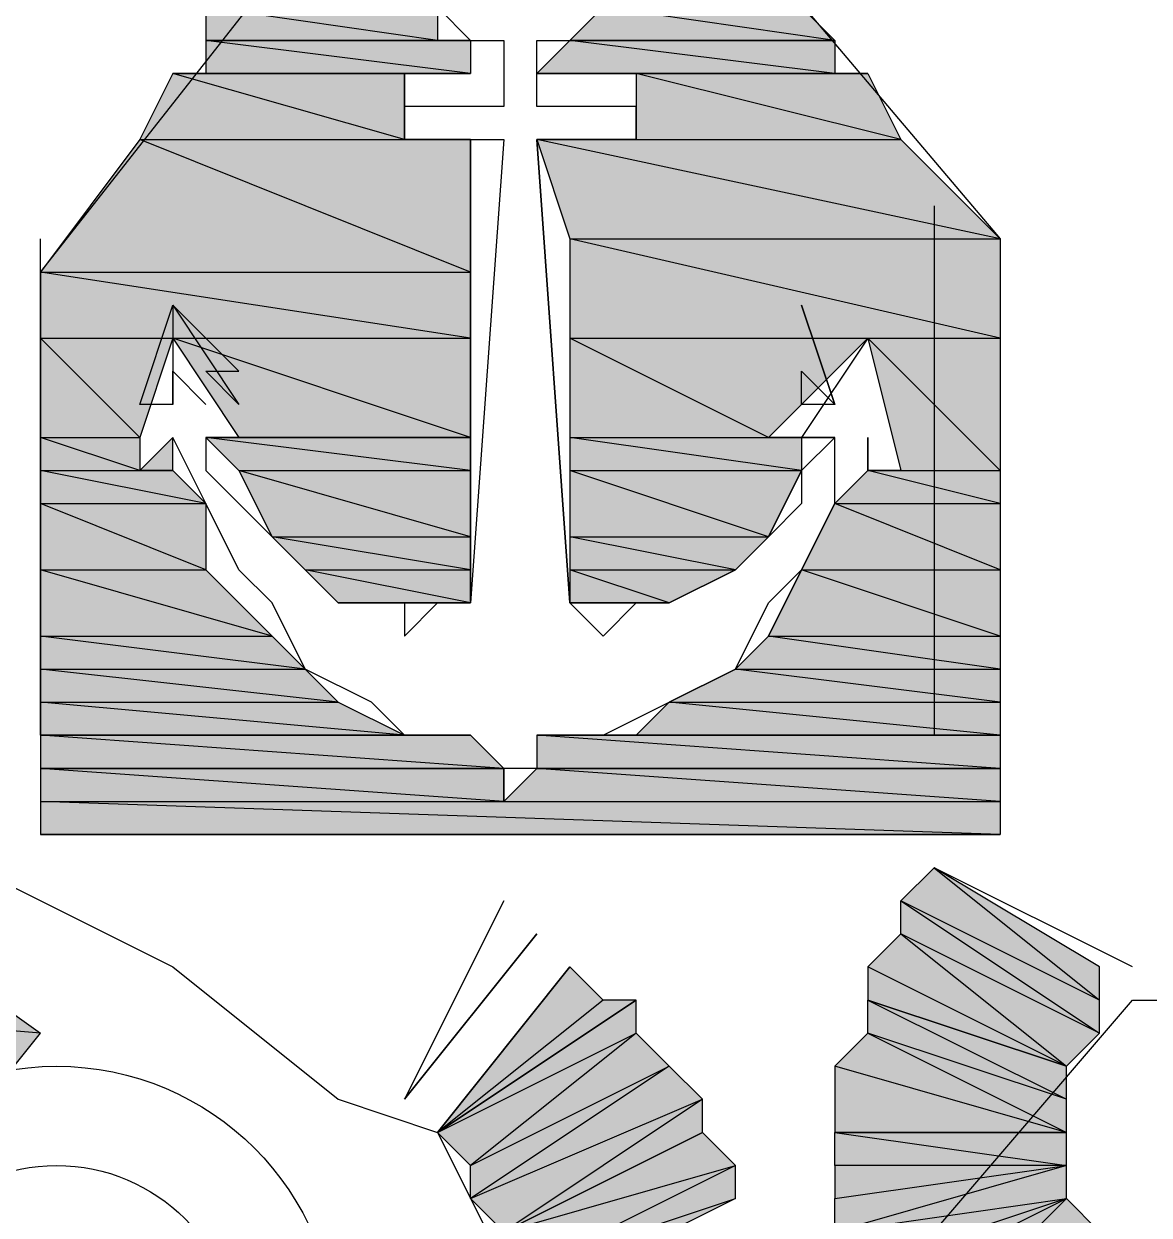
# Model space of a CAD drawing. Header units: millimetres. Extents: x 658 to 813, y 806 to 883.
# Drawn here: x 786.4064 to 786.5097, y 864.7721 to 864.8816 of the extents above; entities that cross this region are included whole.
import ezdxf

# ---------------------------------------------------------------- set-up
doc = ezdxf.new("R2010")
doc.units = ezdxf.units.MM
doc.header["$LTSCALE"] = 0.1
doc.linetypes.add('atContinuous2', pattern=[0])
for name, color, linetype in [('3PLAUT', 7, 'Continuous'), ('KLEKTOR1', 7, 'Continuous'), ('PANTAI', 7, 'Continuous'), ('pantai1', 7, 'Continuous'), ('SYMBOL', 7, 'Continuous'), ('TEXT', 8, 'Continuous'), ('zat_Mask_solid', 7, 'Continuous')]:
    doc.layers.add(name, color=color, linetype=linetype)

msp = doc.modelspace()

# ---------------------------------------------------------------- hatches: boundary and pattern name
at = {"layer": '3PLAUT'}
h = msp.add_hatch(color=7, dxfattribs=at)
h.paths.add_polyline_path([(786.42309, 864.88006), (786.44437, 864.88006), (786.42309, 864.8831)], flags=16)
h.paths.add_polyline_path([(786.44437, 864.88006), (786.42309, 864.8831), (786.44437, 864.8831)])
h = msp.add_hatch(color=7, dxfattribs=at)
h.paths.add_polyline_path([(786.45653, 864.88006), (786.48085, 864.88006), (786.45957, 864.8831)])
h.paths.add_polyline_path([(786.48085, 864.88006), (786.45957, 864.8831), (786.47781, 864.8831)], flags=17)
h = msp.add_hatch(color=7, dxfattribs=at)
h.paths.add_polyline_path([(786.42309, 864.87702), (786.44741, 864.87702), (786.42309, 864.88006)], flags=16)
h.paths.add_polyline_path([(786.44741, 864.87702), (786.42309, 864.88006), (786.44741, 864.88006)])
h = msp.add_hatch(color=7, dxfattribs=at)
h.paths.add_polyline_path([(786.45349, 864.87702), (786.48085, 864.87702), (786.45653, 864.88006)])
h.paths.add_polyline_path([(786.48085, 864.87702), (786.45653, 864.88006), (786.48085, 864.88006)], flags=17)
h = msp.add_hatch(color=7, dxfattribs=at)
h.paths.add_polyline_path([(786.41701, 864.87094), (786.44133, 864.87094), (786.42005, 864.87702)])
h.paths.add_polyline_path([(786.44133, 864.87094), (786.42005, 864.87702), (786.44133, 864.87702)], flags=17)
h = msp.add_hatch(color=7, dxfattribs=at)
h.paths.add_polyline_path([(786.46261, 864.87094), (786.48693, 864.87094), (786.46261, 864.87702)], flags=16)
h.paths.add_polyline_path([(786.48693, 864.87094), (786.46261, 864.87702), (786.48389, 864.87702)])
h = msp.add_hatch(color=7, dxfattribs=at)
h.paths.add_polyline_path([(786.40789, 864.85878), (786.44741, 864.85878), (786.41701, 864.87094)])
h.paths.add_polyline_path([(786.44741, 864.85878), (786.41701, 864.87094), (786.44741, 864.87094)], flags=17)
h = msp.add_hatch(color=7, dxfattribs=at)
h.paths.add_polyline_path([(786.45653, 864.86182), (786.49605, 864.86182), (786.45349, 864.87094)], flags=16)
h.paths.add_polyline_path([(786.49605, 864.86182), (786.45349, 864.87094), (786.48693, 864.87094)])
h = msp.add_hatch(color=7, dxfattribs=at)
h.paths.add_polyline_path([(786.45653, 864.8527), (786.49605, 864.8527), (786.45653, 864.86182)], flags=16)
h.paths.add_polyline_path([(786.49605, 864.8527), (786.45653, 864.86182), (786.49605, 864.86182)])
h = msp.add_hatch(color=7, dxfattribs=at)
h.paths.add_polyline_path([(786.40789, 864.8527), (786.44741, 864.8527), (786.40789, 864.85878)], flags=16)
h.paths.add_polyline_path([(786.44741, 864.8527), (786.40789, 864.85878), (786.44741, 864.85878)])
h = msp.add_hatch(color=7, dxfattribs=at)
h.paths.add_polyline_path([(786.40789, 864.84358), (786.41701, 864.84358), (786.40789, 864.8527)], flags=16)
h.paths.add_polyline_path([(786.41701, 864.84358), (786.40789, 864.8527), (786.42005, 864.8527)])
h = msp.add_hatch(color=7, dxfattribs=at)
h.paths.add_polyline_path([(786.42613, 864.84358), (786.44741, 864.84358), (786.42005, 864.8527)], flags=16)
h.paths.add_polyline_path([(786.44741, 864.84358), (786.42005, 864.8527), (786.44741, 864.8527)])
h = msp.add_hatch(color=7, dxfattribs=at)
h.paths.add_polyline_path([(786.45653, 864.84358), (786.47477, 864.84358), (786.45653, 864.8527)], flags=16)
h.paths.add_polyline_path([(786.47477, 864.84358), (786.45653, 864.8527), (786.48389, 864.8527)])
h = msp.add_hatch(color=7, dxfattribs=at)
h.paths.add_polyline_path([(786.48693, 864.84054), (786.49605, 864.84054), (786.48389, 864.8527)], flags=16)
h.paths.add_polyline_path([(786.49605, 864.84054), (786.48389, 864.8527), (786.49605, 864.8527)])
h = msp.add_hatch(color=7, dxfattribs=at)
h.paths.add_polyline_path([(786.40789, 864.84054), (786.41701, 864.84054), (786.40789, 864.84358)], flags=16)
h.paths.add_polyline_path([(786.41701, 864.84054), (786.40789, 864.84358), (786.41701, 864.84358)])
msp.add_hatch(color=7, dxfattribs=at).paths.add_polyline_path([(786.42005, 864.84358), (786.41701, 864.84054), (786.42005, 864.84054)])
h = msp.add_hatch(color=7, dxfattribs=at)
h.paths.add_polyline_path([(786.42613, 864.84054), (786.44741, 864.84054), (786.42309, 864.84358)], flags=16)
h.paths.add_polyline_path([(786.44741, 864.84054), (786.42309, 864.84358), (786.44741, 864.84358)])
h = msp.add_hatch(color=7, dxfattribs=at)
h.paths.add_polyline_path([(786.45653, 864.84054), (786.47781, 864.84054), (786.45653, 864.84358)], flags=16)
h.paths.add_polyline_path([(786.47781, 864.84054), (786.45653, 864.84358), (786.47781, 864.84358)])
h = msp.add_hatch(color=7, dxfattribs=at)
h.paths.add_polyline_path([(786.40789, 864.8375), (786.42309, 864.8375), (786.40789, 864.84054)], flags=16)
h.paths.add_polyline_path([(786.42309, 864.8375), (786.40789, 864.84054), (786.42005, 864.84054)])
h = msp.add_hatch(color=7, dxfattribs=at)
h.paths.add_polyline_path([(786.42917, 864.83446), (786.44741, 864.83446), (786.42613, 864.84054)], flags=16)
h.paths.add_polyline_path([(786.44741, 864.83446), (786.42613, 864.84054), (786.44741, 864.84054)])
h = msp.add_hatch(color=7, dxfattribs=at)
h.paths.add_polyline_path([(786.45653, 864.83446), (786.47477, 864.83446), (786.45653, 864.84054)], flags=16)
h.paths.add_polyline_path([(786.47477, 864.83446), (786.45653, 864.84054), (786.47781, 864.84054)])
h = msp.add_hatch(color=7, dxfattribs=at)
h.paths.add_polyline_path([(786.48085, 864.8375), (786.49605, 864.8375), (786.48389, 864.84054)])
h.paths.add_polyline_path([(786.49605, 864.8375), (786.48389, 864.84054), (786.49605, 864.84054)], flags=17)
h = msp.add_hatch(color=7, dxfattribs=at)
h.paths.add_polyline_path([(786.40789, 864.83142), (786.42309, 864.83142), (786.40789, 864.8375)], flags=16)
h.paths.add_polyline_path([(786.42309, 864.83142), (786.40789, 864.8375), (786.42309, 864.8375)])
h = msp.add_hatch(color=7, dxfattribs=at)
h.paths.add_polyline_path([(786.47781, 864.83142), (786.49605, 864.83142), (786.48085, 864.8375)])
h.paths.add_polyline_path([(786.49605, 864.83142), (786.48085, 864.8375), (786.49605, 864.8375)], flags=17)
h = msp.add_hatch(color=7, dxfattribs=at)
h.paths.add_polyline_path([(786.43221, 864.83142), (786.44741, 864.83142), (786.42917, 864.83446)], flags=16)
h.paths.add_polyline_path([(786.44741, 864.83142), (786.42917, 864.83446), (786.44741, 864.83446)])
h = msp.add_hatch(color=7, dxfattribs=at)
h.paths.add_polyline_path([(786.45653, 864.83142), (786.47173, 864.83142), (786.45653, 864.83446)], flags=16)
h.paths.add_polyline_path([(786.47173, 864.83142), (786.45653, 864.83446), (786.47477, 864.83446)])
h = msp.add_hatch(color=7, dxfattribs=at)
h.paths.add_polyline_path([(786.40789, 864.82534), (786.42917, 864.82534), (786.40789, 864.83142)], flags=16)
h.paths.add_polyline_path([(786.42917, 864.82534), (786.40789, 864.83142), (786.42309, 864.83142)])
h = msp.add_hatch(color=7, dxfattribs=at)
h.paths.add_polyline_path([(786.43525, 864.82838), (786.44741, 864.82838), (786.43221, 864.83142)], flags=16)
h.paths.add_polyline_path([(786.44741, 864.82838), (786.43221, 864.83142), (786.44741, 864.83142)])
h = msp.add_hatch(color=7, dxfattribs=at)
h.paths.add_polyline_path([(786.45653, 864.82838), (786.46565, 864.82838), (786.45653, 864.83142)], flags=16)
h.paths.add_polyline_path([(786.46565, 864.82838), (786.45653, 864.83142), (786.47173, 864.83142)])
h = msp.add_hatch(color=7, dxfattribs=at)
h.paths.add_polyline_path([(786.47477, 864.82534), (786.49605, 864.82534), (786.47781, 864.83142)])
h.paths.add_polyline_path([(786.49605, 864.82534), (786.47781, 864.83142), (786.49605, 864.83142)], flags=17)
h = msp.add_hatch(color=7, dxfattribs=at)
h.paths.add_polyline_path([(786.40789, 864.8223), (786.43221, 864.8223), (786.40789, 864.82534)], flags=16)
h.paths.add_polyline_path([(786.43221, 864.8223), (786.40789, 864.82534), (786.42917, 864.82534)])
h = msp.add_hatch(color=7, dxfattribs=at)
h.paths.add_polyline_path([(786.47173, 864.8223), (786.49605, 864.8223), (786.47477, 864.82534)])
h.paths.add_polyline_path([(786.49605, 864.8223), (786.47477, 864.82534), (786.49605, 864.82534)], flags=17)
h = msp.add_hatch(color=7, dxfattribs=at)
h.paths.add_polyline_path([(786.40789, 864.81926), (786.43525, 864.81926), (786.40789, 864.8223)], flags=16)
h.paths.add_polyline_path([(786.43525, 864.81926), (786.40789, 864.8223), (786.43221, 864.8223)])
h = msp.add_hatch(color=7, dxfattribs=at)
h.paths.add_polyline_path([(786.46565, 864.81926), (786.49605, 864.81926), (786.47173, 864.8223)])
h.paths.add_polyline_path([(786.49605, 864.81926), (786.47173, 864.8223), (786.49605, 864.8223)], flags=17)
h = msp.add_hatch(color=7, dxfattribs=at)
h.paths.add_polyline_path([(786.40789, 864.81622), (786.44133, 864.81622), (786.40789, 864.81926)], flags=16)
h.paths.add_polyline_path([(786.44133, 864.81622), (786.40789, 864.81926), (786.43525, 864.81926)])
h = msp.add_hatch(color=7, dxfattribs=at)
h.paths.add_polyline_path([(786.46261, 864.81622), (786.49605, 864.81622), (786.46565, 864.81926)])
h.paths.add_polyline_path([(786.49605, 864.81622), (786.46565, 864.81926), (786.49605, 864.81926)], flags=17)
h = msp.add_hatch(color=7, dxfattribs=at)
h.paths.add_polyline_path([(786.40789, 864.81318), (786.45045, 864.81318), (786.40789, 864.81622)], flags=16)
h.paths.add_polyline_path([(786.45045, 864.81318), (786.40789, 864.81622), (786.44741, 864.81622)])
h = msp.add_hatch(color=7, dxfattribs=at)
h.paths.add_polyline_path([(786.45349, 864.81318), (786.49605, 864.81318), (786.45349, 864.81622)], flags=16)
h.paths.add_polyline_path([(786.49605, 864.81318), (786.45349, 864.81622), (786.49605, 864.81622)])
h = msp.add_hatch(color=7, dxfattribs=at)
h.paths.add_polyline_path([(786.40789, 864.81014), (786.45045, 864.81014), (786.40789, 864.81318)], flags=16)
h.paths.add_polyline_path([(786.45045, 864.81014), (786.40789, 864.81318), (786.45045, 864.81318)])
h = msp.add_hatch(color=7, dxfattribs=at)
h.paths.add_polyline_path([(786.45045, 864.81014), (786.49605, 864.81014), (786.45349, 864.81318)])
h.paths.add_polyline_path([(786.49605, 864.81014), (786.45349, 864.81318), (786.49605, 864.81318)], flags=17)
h = msp.add_hatch(color=7, dxfattribs=at)
h.paths.add_polyline_path([(786.40789, 864.8071), (786.49605, 864.8071), (786.40789, 864.81014)], flags=16)
h.paths.add_polyline_path([(786.49605, 864.8071), (786.40789, 864.81014), (786.49605, 864.81014)])
at = {"layer": 'KLEKTOR1'}
for points in [[(786.40789, 864.78886), (786.37141, 864.7919), (786.38661, 864.80406)], [(786.39573, 864.77366), (786.40789, 864.78886), (786.37141, 864.7919)]]:
    msp.add_hatch(color=7, dxfattribs=at).paths.add_polyline_path(points)
at = {"layer": 'pantai1'}
h = msp.add_hatch(color=7, dxfattribs=at)
h.paths.add_polyline_path([(786.50517, 864.79494), (786.48997, 864.80406), (786.50517, 864.7919)], flags=17)
h.paths.add_polyline_path([(786.48997, 864.80406), (786.50517, 864.7919), (786.48693, 864.80102)])
h = msp.add_hatch(color=7, dxfattribs=at)
h.paths.add_polyline_path([(786.50517, 864.7919), (786.48693, 864.80102), (786.50517, 864.78886)], flags=17)
h.paths.add_polyline_path([(786.48693, 864.80102), (786.50517, 864.78886), (786.48693, 864.79798)], flags=17)
h = msp.add_hatch(color=7, dxfattribs=at)
h.paths.add_polyline_path([(786.48693, 864.79798), (786.50213, 864.78582), (786.48389, 864.79494)])
h.paths.add_polyline_path([(786.50213, 864.78582), (786.48389, 864.79494), (786.48389, 864.7919)], flags=17)
h = msp.add_hatch(color=7, dxfattribs=at)
h.paths.add_polyline_path([(786.45653, 864.79494), (786.45957, 864.7919), (786.44437, 864.77974)])
h.paths.add_polyline_path([(786.45957, 864.7919), (786.44437, 864.77974), (786.46261, 864.7919)])
for points in [[(786.46261, 864.7919), (786.44437, 864.77974), (786.46261, 864.78886)], [(786.44437, 864.77974), (786.46261, 864.78886), (786.44741, 864.7767)], [(786.46261, 864.78886), (786.44741, 864.7767), (786.46565, 864.78582)], [(786.46869, 864.77974), (786.45045, 864.77062), (786.47173, 864.7767)], [(786.50213, 864.7767), (786.48085, 864.77062), (786.48085, 864.77366)], [(786.50213, 864.77366), (786.48693, 864.75846), (786.48389, 864.76454)], [(786.50213, 864.77366), (786.48693, 864.75846), (786.50517, 864.77062)]]:
    msp.add_hatch(color=7, dxfattribs=at).paths.add_polyline_path(points)
h = msp.add_hatch(color=7, dxfattribs=at)
h.paths.add_polyline_path([(786.50213, 864.78582), (786.48389, 864.7919), (786.50213, 864.78278)], flags=17)
h.paths.add_polyline_path([(786.48389, 864.7919), (786.50213, 864.78278), (786.48389, 864.78886)], flags=17)
h = msp.add_hatch(color=7, dxfattribs=at)
h.paths.add_polyline_path([(786.50213, 864.78278), (786.48389, 864.78886), (786.50213, 864.77974)], flags=17)
h.paths.add_polyline_path([(786.48389, 864.78886), (786.50213, 864.77974), (786.48085, 864.78582)])
h.paths.add_polyline_path([(786.50213, 864.77974), (786.48085, 864.78582), (786.48085, 864.77974)], flags=17)
h = msp.add_hatch(color=7, dxfattribs=at)
h.paths.add_polyline_path([(786.44741, 864.7767), (786.46565, 864.78582), (786.44741, 864.77366)], flags=17)
h.paths.add_polyline_path([(786.46565, 864.78582), (786.44741, 864.77366), (786.46869, 864.78278)])
h = msp.add_hatch(color=7, dxfattribs=at)
h.paths.add_polyline_path([(786.44741, 864.77366), (786.46869, 864.78278), (786.45045, 864.77062)])
h.paths.add_polyline_path([(786.46869, 864.78278), (786.45045, 864.77062), (786.46869, 864.77974)], flags=17)
h = msp.add_hatch(color=7, dxfattribs=at)
h.paths.add_polyline_path([(786.50213, 864.77974), (786.48085, 864.77974), (786.50213, 864.7767)], flags=17)
h.paths.add_polyline_path([(786.48085, 864.77974), (786.50213, 864.7767), (786.48085, 864.7767)], flags=17)
h = msp.add_hatch(color=7, dxfattribs=at)
h.paths.add_polyline_path([(786.45045, 864.77062), (786.47173, 864.7767), (786.45349, 864.76758)])
h.paths.add_polyline_path([(786.47173, 864.7767), (786.45349, 864.76758), (786.47173, 864.77366)], flags=17)
at = {"layer": 'zat_Mask_solid'}
for points in [[(786.50517, 864.78886), (786.48693, 864.79798), (786.50213, 864.78582)], [(786.50213, 864.7767), (786.48085, 864.7767), (786.48085, 864.77366)], [(786.50213, 864.7767), (786.48085, 864.77062), (786.50213, 864.77366)], [(786.45349, 864.76758), (786.47173, 864.77366), (786.45349, 864.76454)], [(786.48085, 864.77062), (786.50213, 864.77366), (786.48389, 864.76758)], [(786.50213, 864.77366), (786.48389, 864.76758), (786.48389, 864.76454)]]:
    msp.add_hatch(color=7, dxfattribs=at).paths.add_polyline_path(points)

# ---------------------------------------------------------------- linework, layer by layer
at = {"layer": '3PLAUT', "color": 7, "linetype": 'atContinuous2'}
for p, q in [((786.44437, 864.88006), (786.42309, 864.8831)), ((786.42309, 864.8831), (786.42309, 864.88006)), ((786.44437, 864.88006), (786.42309, 864.8831)), ((786.44437, 864.8831), (786.44437, 864.88006)), ((786.45957, 864.8831), (786.45653, 864.88006)), ((786.48085, 864.88006), (786.45957, 864.8831)), ((786.48085, 864.88006), (786.45957, 864.8831)), ((786.47781, 864.8831), (786.48085, 864.88006)), ((786.42309, 864.88006), (786.44437, 864.88006)), ((786.44741, 864.88006), (786.42309, 864.88006)), ((786.42309, 864.88006), (786.44741, 864.88006)), ((786.44741, 864.88006), (786.42309, 864.88006)), ((786.42309, 864.88006), (786.44437, 864.88006)), ((786.44741, 864.87702), (786.42309, 864.88006)), ((786.42309, 864.88006), (786.42309, 864.87702)), ((786.44741, 864.87702), (786.42309, 864.88006)), ((786.42309, 864.88006), (786.44741, 864.88006)), ((786.44437, 864.88006), (786.44741, 864.88006)), ((786.44741, 864.88006), (786.44741, 864.88006)), ((786.44741, 864.88006), (786.44741, 864.87702)), ((786.45653, 864.88006), (786.45349, 864.87702)), ((786.45653, 864.88006), (786.48085, 864.88006)), ((786.45653, 864.88006), (786.48085, 864.88006)), ((786.48085, 864.88006), (786.45653, 864.88006)), ((786.48085, 864.88006), (786.45653, 864.88006)), ((786.45653, 864.88006), (786.48085, 864.88006)), ((786.48085, 864.87702), (786.45653, 864.88006)), ((786.48085, 864.87702), (786.45653, 864.88006)), ((786.45653, 864.88006), (786.48085, 864.88006)), ((786.48085, 864.88006), (786.48085, 864.88006)), ((786.48085, 864.88006), (786.48085, 864.88006)), ((786.48085, 864.88006), (786.48085, 864.87702)), ((786.42005, 864.87702), (786.41701, 864.87094)), ((786.42005, 864.87702), (786.44741, 864.87702)), ((786.42309, 864.87702), (786.42005, 864.87702)), ((786.44133, 864.87094), (786.42005, 864.87702)), ((786.44133, 864.87094), (786.42005, 864.87702)), ((786.42005, 864.87702), (786.44133, 864.87702)), ((786.42309, 864.87702), (786.44741, 864.87702)), ((786.44741, 864.87702), (786.42309, 864.87702)), ((786.44741, 864.87702), (786.42309, 864.87702)), ((786.42309, 864.87702), (786.44741, 864.87702)), ((786.44133, 864.87702), (786.44133, 864.87094)), ((786.44741, 864.87702), (786.44741, 864.87702)), ((786.45349, 864.87702), (786.48085, 864.87702)), ((786.48389, 864.87702), (786.45349, 864.87702)), ((786.45349, 864.87702), (786.48389, 864.87702)), ((786.48389, 864.87702), (786.45349, 864.87702)), ((786.45349, 864.87702), (786.48085, 864.87702)), ((786.48693, 864.87094), (786.46261, 864.87702)), ((786.46261, 864.87702), (786.46261, 864.87094)), ((786.48693, 864.87094), (786.46261, 864.87702)), ((786.46261, 864.87702), (786.48389, 864.87702)), ((786.48085, 864.87702), (786.48389, 864.87702)), ((786.48389, 864.87702), (786.48389, 864.87702)), ((786.48389, 864.87702), (786.48693, 864.87094)), ((786.41701, 864.87094), (786.40789, 864.85878)), ((786.41701, 864.87094), (786.44133, 864.87094)), ((786.44741, 864.85878), (786.41701, 864.87094)), ((786.44741, 864.85878), (786.41701, 864.87094)), ((786.41701, 864.87094), (786.44741, 864.87094)), ((786.44741, 864.87094), (786.44741, 864.85878)), ((786.49605, 864.86182), (786.45349, 864.87094)), ((786.45349, 864.87094), (786.45653, 864.86182)), ((786.49605, 864.86182), (786.45349, 864.87094)), ((786.45349, 864.87094), (786.48693, 864.87094)), ((786.46261, 864.87094), (786.48693, 864.87094)), ((786.48693, 864.87094), (786.49605, 864.86182)), ((786.45653, 864.86182), (786.49605, 864.86182)), ((786.49605, 864.8527), (786.45653, 864.86182)), ((786.45653, 864.86182), (786.45653, 864.8527)), ((786.49605, 864.8527), (786.45653, 864.86182)), ((786.45653, 864.86182), (786.49605, 864.86182)), ((786.49605, 864.86182), (786.49605, 864.8527)), ((786.40789, 864.85878), (786.44741, 864.85878)), ((786.44741, 864.8527), (786.40789, 864.85878)), ((786.40789, 864.85878), (786.40789, 864.8527)), ((786.44741, 864.8527), (786.40789, 864.85878)), ((786.40789, 864.85878), (786.44741, 864.85878)), ((786.44741, 864.85878), (786.44741, 864.8527)), ((786.40789, 864.8527), (786.44741, 864.8527)), ((786.41701, 864.84358), (786.40789, 864.8527)), ((786.40789, 864.8527), (786.40789, 864.84358)), ((786.41701, 864.84358), (786.40789, 864.8527)), ((786.40789, 864.8527), (786.42005, 864.8527)), ((786.42005, 864.8527), (786.41701, 864.84358)), ((786.44741, 864.84358), (786.42005, 864.8527)), ((786.42005, 864.8527), (786.42613, 864.84358)), ((786.44741, 864.84358), (786.42005, 864.8527)), ((786.42005, 864.8527), (786.44741, 864.8527)), ((786.44741, 864.8527), (786.44741, 864.84358)), ((786.45653, 864.8527), (786.49605, 864.8527)), ((786.47477, 864.84358), (786.45653, 864.8527)), ((786.45653, 864.8527), (786.45653, 864.84358)), ((786.47477, 864.84358), (786.45653, 864.8527)), ((786.45653, 864.8527), (786.48389, 864.8527)), ((786.48389, 864.8527), (786.47477, 864.84358)), ((786.49605, 864.84054), (786.48389, 864.8527)), ((786.48389, 864.8527), (786.48693, 864.84054)), ((786.49605, 864.84054), (786.48389, 864.8527)), ((786.48389, 864.8527), (786.49605, 864.8527)), ((786.49605, 864.8527), (786.49605, 864.84054)), ((786.40789, 864.84358), (786.41701, 864.84358)), ((786.41701, 864.84054), (786.40789, 864.84358)), ((786.40789, 864.84358), (786.40789, 864.84054)), ((786.41701, 864.84054), (786.40789, 864.84358)), ((786.40789, 864.84358), (786.41701, 864.84358)), ((786.41701, 864.84358), (786.41701, 864.84054)), ((786.44741, 864.84054), (786.42309, 864.84358)), ((786.42309, 864.84358), (786.42613, 864.84054)), ((786.44741, 864.84054), (786.42309, 864.84358)), ((786.42309, 864.84358), (786.44741, 864.84358)), ((786.42613, 864.84358), (786.44741, 864.84358)), ((786.42613, 864.84358), (786.44741, 864.84358)), ((786.44741, 864.84358), (786.42613, 864.84358)), ((786.44741, 864.84358), (786.42613, 864.84358)), ((786.42613, 864.84358), (786.44741, 864.84358)), ((786.44741, 864.84358), (786.44741, 864.84358)), ((786.44741, 864.84358), (786.44741, 864.84358)), ((786.44741, 864.84358), (786.44741, 864.84054)), ((786.45653, 864.84358), (786.47477, 864.84358)), ((786.47781, 864.84054), (786.45653, 864.84358)), ((786.45653, 864.84358), (786.45653, 864.84054)), ((786.47781, 864.84054), (786.45653, 864.84358)), ((786.45653, 864.84358), (786.47781, 864.84358)), ((786.47477, 864.84358), (786.47781, 864.84358)), ((786.48085, 864.84358), (786.47477, 864.84358)), ((786.47781, 864.84358), (786.48085, 864.84358)), ((786.47781, 864.84358), (786.48085, 864.84358)), ((786.48085, 864.84358), (786.47781, 864.84358)), ((786.47781, 864.84358), (786.47781, 864.84358)), ((786.47781, 864.84358), (786.47781, 864.84054)), ((786.40789, 864.84054), (786.41701, 864.84054)), ((786.42309, 864.8375), (786.40789, 864.84054)), ((786.40789, 864.84054), (786.40789, 864.8375)), ((786.42309, 864.8375), (786.40789, 864.84054)), ((786.40789, 864.84054), (786.42005, 864.84054)), ((786.41701, 864.84054), (786.42005, 864.84054)), ((786.42005, 864.84054), (786.41701, 864.84054)), ((786.42005, 864.84054), (786.41701, 864.84054)), ((786.41701, 864.84054), (786.42005, 864.84054)), ((786.42005, 864.84054), (786.42005, 864.84054)), ((786.42005, 864.84054), (786.42005, 864.84054)), ((786.42005, 864.84054), (786.42309, 864.8375)), ((786.42613, 864.84054), (786.44741, 864.84054)), ((786.44741, 864.83446), (786.42613, 864.84054)), ((786.42613, 864.84054), (786.42917, 864.83446)), ((786.44741, 864.83446), (786.42613, 864.84054)), ((786.42613, 864.84054), (786.44741, 864.84054)), ((786.44741, 864.84054), (786.44741, 864.83446)), ((786.45653, 864.84054), (786.47781, 864.84054)), ((786.47477, 864.83446), (786.45653, 864.84054)), ((786.45653, 864.84054), (786.45653, 864.83446)), ((786.47477, 864.83446), (786.45653, 864.84054)), ((786.45653, 864.84054), (786.47781, 864.84054)), ((786.47781, 864.84054), (786.47477, 864.83446)), ((786.48389, 864.84054), (786.48085, 864.8375)), ((786.48389, 864.84054), (786.48693, 864.84054)), ((786.48693, 864.84054), (786.48389, 864.84054)), ((786.48693, 864.84054), (786.48389, 864.84054)), ((786.48389, 864.84054), (786.48693, 864.84054)), ((786.49605, 864.8375), (786.48389, 864.84054)), ((786.49605, 864.8375), (786.48389, 864.84054)), ((786.48389, 864.84054), (786.49605, 864.84054)), ((786.48693, 864.84054), (786.49605, 864.84054)), ((786.48693, 864.84054), (786.48693, 864.84054)), ((786.48693, 864.84054), (786.48693, 864.84054)), ((786.49605, 864.84054), (786.49605, 864.8375)), ((786.40789, 864.8375), (786.42309, 864.8375)), ((786.42309, 864.83142), (786.40789, 864.8375)), ((786.40789, 864.8375), (786.40789, 864.83142)), ((786.42309, 864.83142), (786.40789, 864.8375)), ((786.40789, 864.8375), (786.42309, 864.8375)), ((786.42309, 864.8375), (786.42309, 864.83142)), ((786.48085, 864.8375), (786.47781, 864.83142)), ((786.48085, 864.8375), (786.49605, 864.8375)), ((786.49605, 864.83142), (786.48085, 864.8375)), ((786.49605, 864.83142), (786.48085, 864.8375)), ((786.48085, 864.8375), (786.49605, 864.8375)), ((786.49605, 864.8375), (786.49605, 864.83142)), ((786.42917, 864.83446), (786.44741, 864.83446)), ((786.44741, 864.83142), (786.42917, 864.83446)), ((786.42917, 864.83446), (786.43221, 864.83142)), ((786.44741, 864.83142), (786.42917, 864.83446)), ((786.42917, 864.83446), (786.44741, 864.83446)), ((786.44741, 864.83446), (786.44741, 864.83142)), ((786.45653, 864.83446), (786.47477, 864.83446)), ((786.47173, 864.83142), (786.45653, 864.83446)), ((786.45653, 864.83446), (786.45653, 864.83142)), ((786.47173, 864.83142), (786.45653, 864.83446)), ((786.45653, 864.83446), (786.47477, 864.83446)), ((786.47477, 864.83446), (786.47173, 864.83142)), ((786.40789, 864.83142), (786.42309, 864.83142)), ((786.42917, 864.82534), (786.40789, 864.83142)), ((786.40789, 864.83142), (786.40789, 864.82534)), ((786.42917, 864.82534), (786.40789, 864.83142)), ((786.40789, 864.83142), (786.42309, 864.83142)), ((786.42309, 864.83142), (786.42917, 864.82534)), ((786.43221, 864.83142), (786.44741, 864.83142)), ((786.44741, 864.82838), (786.43221, 864.83142)), ((786.43221, 864.83142), (786.43525, 864.82838)), ((786.44741, 864.82838), (786.43221, 864.83142)), ((786.43221, 864.83142), (786.44741, 864.83142)), ((786.44741, 864.83142), (786.44741, 864.82838)), ((786.45653, 864.83142), (786.47173, 864.83142)), ((786.46565, 864.82838), (786.45653, 864.83142)), ((786.45653, 864.83142), (786.45653, 864.82838)), ((786.46565, 864.82838), (786.45653, 864.83142)), ((786.45653, 864.83142), (786.47173, 864.83142)), ((786.47173, 864.83142), (786.46565, 864.82838)), ((786.47781, 864.83142), (786.47477, 864.82534)), ((786.47781, 864.83142), (786.49605, 864.83142)), ((786.49605, 864.82534), (786.47781, 864.83142)), ((786.49605, 864.82534), (786.47781, 864.83142)), ((786.47781, 864.83142), (786.49605, 864.83142)), ((786.49605, 864.83142), (786.49605, 864.82534)), ((786.43525, 864.82838), (786.44741, 864.82838)), ((786.44437, 864.82838), (786.43525, 864.82838)), ((786.43525, 864.82838), (786.44437, 864.82838)), ((786.44437, 864.82838), (786.43525, 864.82838)), ((786.43525, 864.82838), (786.44741, 864.82838)), ((786.44437, 864.82838), (786.44437, 864.82838)), ((786.44741, 864.82838), (786.44437, 864.82838)), ((786.45653, 864.82838), (786.46565, 864.82838)), ((786.45653, 864.82838), (786.46565, 864.82838)), ((786.46565, 864.82838), (786.45653, 864.82838)), ((786.46565, 864.82838), (786.45653, 864.82838)), ((786.45653, 864.82838), (786.46565, 864.82838)), ((786.46261, 864.82838), (786.45653, 864.82838)), ((786.45653, 864.82838), (786.45957, 864.82838)), ((786.46261, 864.82838), (786.45653, 864.82838)), ((786.45653, 864.82838), (786.46565, 864.82838)), ((786.45957, 864.82838), (786.46261, 864.82838)), ((786.46565, 864.82838), (786.46261, 864.82838)), ((786.46565, 864.82838), (786.46565, 864.82838)), ((786.46565, 864.82838), (786.46565, 864.82838)), ((786.40789, 864.82534), (786.42917, 864.82534)), ((786.43221, 864.8223), (786.40789, 864.82534)), ((786.40789, 864.82534), (786.40789, 864.8223)), ((786.43221, 864.8223), (786.40789, 864.82534)), ((786.40789, 864.82534), (786.42917, 864.82534)), ((786.42917, 864.82534), (786.43221, 864.8223)), ((786.47477, 864.82534), (786.47173, 864.8223)), ((786.47477, 864.82534), (786.49605, 864.82534)), ((786.49605, 864.8223), (786.47477, 864.82534)), ((786.49605, 864.8223), (786.47477, 864.82534)), ((786.47477, 864.82534), (786.49605, 864.82534)), ((786.49605, 864.82534), (786.49605, 864.8223)), ((786.40789, 864.8223), (786.43221, 864.8223)), ((786.43525, 864.81926), (786.40789, 864.8223)), ((786.40789, 864.8223), (786.40789, 864.81926)), ((786.43525, 864.81926), (786.40789, 864.8223)), ((786.40789, 864.8223), (786.43221, 864.8223)), ((786.43221, 864.8223), (786.43525, 864.81926)), ((786.47173, 864.8223), (786.46565, 864.81926)), ((786.47173, 864.8223), (786.49605, 864.8223)), ((786.49605, 864.81926), (786.47173, 864.8223)), ((786.49605, 864.81926), (786.47173, 864.8223)), ((786.47173, 864.8223), (786.49605, 864.8223)), ((786.49605, 864.8223), (786.49605, 864.81926)), ((786.40789, 864.81926), (786.43525, 864.81926)), ((786.44133, 864.81622), (786.40789, 864.81926)), ((786.40789, 864.81926), (786.40789, 864.81622)), ((786.44133, 864.81622), (786.40789, 864.81926)), ((786.40789, 864.81926), (786.43525, 864.81926)), ((786.43525, 864.81926), (786.44133, 864.81622)), ((786.46565, 864.81926), (786.46261, 864.81622)), ((786.46565, 864.81926), (786.49605, 864.81926)), ((786.49605, 864.81622), (786.46565, 864.81926)), ((786.49605, 864.81622), (786.46565, 864.81926)), ((786.46565, 864.81926), (786.49605, 864.81926)), ((786.49605, 864.81926), (786.49605, 864.81622)), ((786.40789, 864.81622), (786.44133, 864.81622)), ((786.44741, 864.81622), (786.40789, 864.81622)), ((786.40789, 864.81622), (786.44741, 864.81622)), ((786.44741, 864.81622), (786.40789, 864.81622)), ((786.40789, 864.81622), (786.44133, 864.81622)), ((786.40789, 864.81622), (786.44741, 864.81622)), ((786.44741, 864.81622), (786.40789, 864.81622)), ((786.44741, 864.81622), (786.40789, 864.81622)), ((786.40789, 864.81622), (786.44741, 864.81622)), ((786.40789, 864.81622), (786.44741, 864.81622)), ((786.44741, 864.81622), (786.40789, 864.81622)), ((786.44741, 864.81622), (786.40789, 864.81622)), ((786.40789, 864.81622), (786.44741, 864.81622)), ((786.45045, 864.81318), (786.40789, 864.81622)), ((786.40789, 864.81622), (786.40789, 864.81318)), ((786.45045, 864.81318), (786.40789, 864.81622)), ((786.40789, 864.81622), (786.44741, 864.81622)), ((786.44133, 864.81622), (786.44741, 864.81622)), ((786.44741, 864.81622), (786.44741, 864.81622)), ((786.44741, 864.81622), (786.44741, 864.81622)), ((786.44741, 864.81622), (786.44741, 864.81622)), ((786.44741, 864.81622), (786.44741, 864.81622)), ((786.44741, 864.81622), (786.44741, 864.81622)), ((786.44741, 864.81622), (786.45045, 864.81318)), ((786.45349, 864.81622), (786.49605, 864.81622)), ((786.45653, 864.81622), (786.45349, 864.81622)), ((786.49605, 864.81318), (786.45349, 864.81622)), ((786.45349, 864.81622), (786.45349, 864.81318)), ((786.49605, 864.81318), (786.45349, 864.81622)), ((786.45349, 864.81622), (786.49605, 864.81622)), ((786.45653, 864.81622), (786.49605, 864.81622)), ((786.46261, 864.81622), (786.45653, 864.81622)), ((786.45653, 864.81622), (786.49605, 864.81622)), ((786.49605, 864.81622), (786.45653, 864.81622)), ((786.49605, 864.81622), (786.45653, 864.81622)), ((786.45653, 864.81622), (786.49605, 864.81622)), ((786.49605, 864.81622), (786.45653, 864.81622)), ((786.49605, 864.81622), (786.45653, 864.81622)), ((786.45653, 864.81622), (786.49605, 864.81622)), ((786.46261, 864.81622), (786.49605, 864.81622)), ((786.49605, 864.81622), (786.46261, 864.81622)), ((786.49605, 864.81622), (786.46261, 864.81622)), ((786.46261, 864.81622), (786.49605, 864.81622)), ((786.49605, 864.81622), (786.49605, 864.81622)), ((786.49605, 864.81622), (786.49605, 864.81622)), ((786.49605, 864.81622), (786.49605, 864.81622)), ((786.49605, 864.81622), (786.49605, 864.81622)), ((786.49605, 864.81622), (786.49605, 864.81318)), ((786.40789, 864.81318), (786.45045, 864.81318)), ((786.45045, 864.81014), (786.40789, 864.81318)), ((786.40789, 864.81318), (786.40789, 864.81014)), ((786.45045, 864.81014), (786.40789, 864.81318)), ((786.40789, 864.81318), (786.45045, 864.81318)), ((786.45349, 864.81318), (786.45045, 864.81014)), ((786.45045, 864.81318), (786.45045, 864.81014)), ((786.45349, 864.81318), (786.49605, 864.81318)), ((786.45349, 864.81318), (786.49605, 864.81318)), ((786.49605, 864.81318), (786.45349, 864.81318)), ((786.49605, 864.81318), (786.45349, 864.81318)), ((786.45349, 864.81318), (786.49605, 864.81318)), ((786.45349, 864.81318), (786.49605, 864.81318)), ((786.49605, 864.81318), (786.45349, 864.81318)), ((786.49605, 864.81318), (786.45349, 864.81318)), ((786.45349, 864.81318), (786.49605, 864.81318)), ((786.49605, 864.81014), (786.45349, 864.81318)), ((786.49605, 864.81014), (786.45349, 864.81318)), ((786.45349, 864.81318), (786.49605, 864.81318)), ((786.49605, 864.81318), (786.49605, 864.81318)), ((786.49605, 864.81318), (786.49605, 864.81318)), ((786.49605, 864.81318), (786.49605, 864.81318)), ((786.49605, 864.81318), (786.49605, 864.81318)), ((786.49605, 864.81318), (786.49605, 864.81014)), ((786.40789, 864.81014), (786.45045, 864.81014)), ((786.49605, 864.8071), (786.40789, 864.81014)), ((786.40789, 864.81014), (786.40789, 864.8071)), ((786.49605, 864.8071), (786.40789, 864.81014)), ((786.40789, 864.81014), (786.49605, 864.81014)), ((786.45045, 864.81014), (786.49605, 864.81014)), ((786.49605, 864.81014), (786.49605, 864.8071)), ((786.40789, 864.8071), (786.49605, 864.8071))]:
    msp.add_line(p, q, dxfattribs=at)
at = {"layer": '3PLAUT', "color": 7}
for points in [[(786.42005, 864.84358), (786.41701, 864.84054), (786.42005, 864.84054), (786.42005, 864.84358)], [(786.42309, 864.84358), (786.42613, 864.84358), (786.42613, 864.84358), (786.42309, 864.84358)], [(786.48389, 864.84358), (786.48389, 864.84054), (786.48389, 864.84054), (786.48389, 864.84358)], [(786.44133, 864.82838), (786.44437, 864.82838), (786.43525, 864.82838), (786.44133, 864.82838)], [(786.44437, 864.82838), (786.43525, 864.82838), (786.44437, 864.82838), (786.44437, 864.82838)], [(786.44133, 864.82838), (786.44437, 864.82838), (786.44437, 864.82838), (786.44133, 864.82838)], [(786.44437, 864.82838), (786.44133, 864.82838), (786.44437, 864.82838)], [(786.44437, 864.82838), (786.44133, 864.82838), (786.44437, 864.82838), (786.44437, 864.82838)], [(786.45957, 864.82838), (786.46261, 864.82838), (786.46261, 864.82838), (786.45957, 864.82838)], [(786.46261, 864.82838), (786.45957, 864.82838), (786.46261, 864.82838)], [(786.46261, 864.82838), (786.45957, 864.82838), (786.46261, 864.82838), (786.46261, 864.82838)], [(786.40789, 864.81318), (786.45045, 864.81318), (786.45045, 864.81318), (786.40789, 864.81318)], [(786.45045, 864.81318), (786.40789, 864.81318), (786.45045, 864.81318)], [(786.45045, 864.81318), (786.40789, 864.81318), (786.45045, 864.81318), (786.45045, 864.81318)], [(786.40789, 864.81318), (786.45045, 864.81318), (786.45045, 864.81318), (786.40789, 864.81318)]]:
    msp.add_lwpolyline(points, dxfattribs=at)
at = {"layer": 'KLEKTOR1', "color": 7}
for points in [[(786.40789, 864.78886), (786.37141, 864.7919), (786.38661, 864.80406), (786.40789, 864.78886)], [(786.39573, 864.77366), (786.40789, 864.78886), (786.37141, 864.7919), (786.39573, 864.77366)]]:
    msp.add_lwpolyline(points, dxfattribs=at)
at = {"layer": 'PANTAI', "color": 7}
msp.add_lwpolyline([(786.43829, 864.94694), (786.43525, 864.93174), (786.41093, 864.92262), (786.40485, 864.9135), (786.40181, 864.86486), (786.39877, 864.85878), (786.39269, 864.85878), (786.39269, 864.8527), (786.38661, 864.84358), (786.38965, 864.81926), (786.39573, 864.8071), (786.42005, 864.79494), (786.43525, 864.78278), (786.44437, 864.77974), (786.45349, 864.7615)], dxfattribs=at)
at = {"layer": 'pantai1', "color": 7, "linetype": 'atContinuous2'}
for p, q in [((786.44437, 864.77974), (786.45653, 864.79494)), ((786.45653, 864.79494), (786.45957, 864.7919)), ((786.45957, 864.7919), (786.44437, 864.77974)), ((786.45957, 864.7919), (786.44437, 864.77974)), ((786.44437, 864.77974), (786.46261, 864.7919)), ((786.46261, 864.7919), (786.45957, 864.7919))]:
    msp.add_line(p, q, dxfattribs=at)
at = {"layer": 'pantai1', "color": 7}
for points in [[(786.48997, 864.80406), (786.50517, 864.7919), (786.48693, 864.80102), (786.48997, 864.80406)], [(786.50821, 864.79494), (786.48997, 864.80406)], [(786.50517, 864.79494), (786.48997, 864.80406), (786.50517, 864.7919), (786.50517, 864.79494)], [(786.45045, 864.80102), (786.44133, 864.78278), (786.45349, 864.79798), (786.44133, 864.78278)], [(786.50517, 864.7919), (786.48693, 864.80102), (786.50517, 864.78886), (786.50517, 864.7919)], [(786.48693, 864.80102), (786.50517, 864.78886), (786.48693, 864.79798), (786.48693, 864.80102)], [(786.48693, 864.79798), (786.50213, 864.78582), (786.48389, 864.79494), (786.48693, 864.79798)], [(786.50517, 864.78886), (786.48693, 864.79798), (786.50213, 864.78582), (786.50517, 864.78886)], [(786.45653, 864.79494), (786.44437, 864.77974)], [(786.50213, 864.78582), (786.48389, 864.79494), (786.48389, 864.7919), (786.50213, 864.78582)], [(786.46261, 864.7919), (786.44437, 864.77974), (786.46261, 864.78886), (786.46261, 864.7919)], [(786.50213, 864.78582), (786.48389, 864.7919), (786.50213, 864.78278), (786.50213, 864.78582)], [(786.48389, 864.7919), (786.50213, 864.78278), (786.48389, 864.78886), (786.48389, 864.7919)], [(786.44437, 864.77974), (786.46261, 864.78886), (786.44741, 864.7767), (786.44437, 864.77974)], [(786.46261, 864.78886), (786.44741, 864.7767), (786.46565, 864.78582), (786.46261, 864.78886)], [(786.48389, 864.78886), (786.50213, 864.77974), (786.48085, 864.78582), (786.48389, 864.78886)], [(786.50213, 864.78278), (786.48389, 864.78886), (786.50213, 864.77974), (786.50213, 864.78278)], [(786.44741, 864.7767), (786.46565, 864.78582), (786.44741, 864.77366), (786.44741, 864.7767)], [(786.46565, 864.78582), (786.44741, 864.77366), (786.46869, 864.78278), (786.46565, 864.78582)], [(786.50213, 864.77974), (786.48085, 864.78582), (786.48085, 864.77974), (786.50213, 864.77974)], [(786.44741, 864.77366), (786.46869, 864.78278), (786.45045, 864.77062), (786.44741, 864.77366)], [(786.46869, 864.78278), (786.45045, 864.77062), (786.46869, 864.77974), (786.46869, 864.78278)], [(786.46869, 864.77974), (786.45045, 864.77062), (786.47173, 864.7767), (786.46869, 864.77974)], [(786.50213, 864.77974), (786.48085, 864.77974), (786.50213, 864.7767), (786.50213, 864.77974)], [(786.48085, 864.77974), (786.50213, 864.7767), (786.48085, 864.7767), (786.48085, 864.77974)], [(786.45045, 864.77062), (786.47173, 864.7767), (786.45349, 864.76758), (786.45045, 864.77062)], [(786.47173, 864.7767), (786.45349, 864.76758), (786.47173, 864.77366), (786.47173, 864.7767)], [(786.50213, 864.7767), (786.48085, 864.7767), (786.48085, 864.77366), (786.50213, 864.7767)], [(786.50213, 864.7767), (786.48085, 864.77062), (786.48085, 864.77366), (786.50213, 864.7767)], [(786.50213, 864.7767), (786.48085, 864.77062), (786.50213, 864.77366), (786.50213, 864.7767)], [(786.45349, 864.76758), (786.47173, 864.77366), (786.45349, 864.76454), (786.45349, 864.76758)], [(786.48085, 864.77062), (786.50213, 864.77366), (786.48389, 864.76758), (786.48085, 864.77062)], [(786.50213, 864.77366), (786.48389, 864.76758), (786.48389, 864.76454), (786.50213, 864.77366)], [(786.50213, 864.77366), (786.48693, 864.75846), (786.48389, 864.76454), (786.50213, 864.77366)], [(786.50213, 864.77366), (786.48693, 864.75846), (786.50517, 864.77062), (786.50213, 864.77366)]]:
    msp.add_lwpolyline(points, dxfattribs=at)
at = {"layer": 'SYMBOL', "color": 7, "linetype": 'atContinuous2'}
for centre, radius in [((786.40937, 864.7601), 0.02572), ((786.40938, 864.76006), 0.01664)]:
    msp.add_circle(centre, radius, dxfattribs=at)
at = {"layer": 'TEXT', "color": 7}
for points in [[(786.40789, 864.85878), (786.44133, 864.90134)], [(786.46261, 864.90134), (786.49605, 864.86182)], [(786.45349, 864.87702), (786.45653, 864.88006), (786.45957, 864.8831), (786.45957, 864.88614), (786.45957, 864.88918), (786.45957, 864.89222), (786.45653, 864.89526), (786.45349, 864.89526), (786.45045, 864.89526), (786.44741, 864.89526), (786.44437, 864.89526), (786.44437, 864.89222), (786.44133, 864.88918), (786.44133, 864.88614), (786.44437, 864.8831), (786.44437, 864.88006), (786.44741, 864.88006), (786.44741, 864.87702)], [(786.45349, 864.88006), (786.45653, 864.88006), (786.45957, 864.8831), (786.45957, 864.88614), (786.45957, 864.88918), (786.45957, 864.89222), (786.45653, 864.89526), (786.45349, 864.89526), (786.45045, 864.89526), (786.44741, 864.89526), (786.44437, 864.89222), (786.44437, 864.88918), (786.44133, 864.88614), (786.44437, 864.88614), (786.44437, 864.8831), (786.44741, 864.88006), (786.45045, 864.88006), (786.45045, 864.87398), (786.44133, 864.87398), (786.44133, 864.87094), (786.45045, 864.87094), (786.44741, 864.82838), (786.44437, 864.82838)], [(786.45349, 864.87398), (786.45349, 864.88006)], [(786.44133, 864.82838), (786.44437, 864.82838), (786.44741, 864.82838), (786.44741, 864.87094), (786.44133, 864.87094), (786.44133, 864.87702), (786.44741, 864.87702)], [(786.45349, 864.87702), (786.46261, 864.87702), (786.46261, 864.87094), (786.45349, 864.87094), (786.45653, 864.82838), (786.45957, 864.82838)], [(786.45653, 864.82838), (786.45349, 864.87094), (786.46261, 864.87094), (786.46261, 864.87398), (786.45349, 864.87398)], [(786.48997, 864.86486), (786.48997, 864.81622)], [(786.40789, 864.81622), (786.40789, 864.86182)], [(786.42005, 864.84662), (786.41701, 864.84662), (786.42005, 864.85574), (786.42613, 864.84662), (786.42309, 864.84966)], [(786.42309, 864.84966), (786.42613, 864.84966), (786.42005, 864.85574), (786.42005, 864.84662), (786.42005, 864.84966), (786.42309, 864.84662)], [(786.47781, 864.85574), (786.48085, 864.84662), (786.47781, 864.84662)], [(786.47781, 864.84662), (786.47781, 864.84966), (786.48085, 864.84662), (786.47781, 864.85574)], [(786.45957, 864.82838), (786.46261, 864.82838), (786.46565, 864.82838), (786.47173, 864.83142), (786.47477, 864.83446), (786.47781, 864.84054), (786.48085, 864.84358), (786.47477, 864.84358), (786.48389, 864.8527)], [(786.48389, 864.8527), (786.47781, 864.84358), (786.48085, 864.84358), (786.47781, 864.84054), (786.47781, 864.8375), (786.47477, 864.83446), (786.47173, 864.83142), (786.46565, 864.82838), (786.46261, 864.82838), (786.45957, 864.82534)], [(786.45045, 864.81318), (786.44741, 864.81622), (786.44133, 864.81622), (786.43829, 864.81926), (786.43221, 864.8223), (786.42917, 864.82838), (786.42613, 864.83142), (786.42309, 864.8375), (786.42005, 864.84358)], [(786.42309, 864.84358), (786.42613, 864.84054), (786.42917, 864.83446), (786.43221, 864.83142), (786.43525, 864.82838), (786.44133, 864.82838)], [(786.42309, 864.84358), (786.42309, 864.84054), (786.42613, 864.8375), (786.42917, 864.83446), (786.43221, 864.83142), (786.43525, 864.82838), (786.44133, 864.82838), (786.44133, 864.82534)], [(786.45653, 864.81622), (786.45957, 864.81622), (786.46565, 864.81926), (786.47173, 864.8223), (786.47477, 864.82838), (786.47781, 864.83142), (786.48085, 864.8375), (786.48085, 864.84358)], [(786.42005, 864.84054), (786.42309, 864.8375), (786.42309, 864.83142), (786.42917, 864.82534), (786.43221, 864.8223), (786.43525, 864.81926), (786.44133, 864.81622), (786.44741, 864.81622)], [(786.45653, 864.81622), (786.46261, 864.81622), (786.46565, 864.81926), (786.47173, 864.8223), (786.47477, 864.82534), (786.47781, 864.83142), (786.48085, 864.8375), (786.48389, 864.84054)], [(786.44437, 864.82838), (786.44133, 864.82534)], [(786.45653, 864.82838), (786.45653, 864.82838)], [(786.45957, 864.82534), (786.45653, 864.82838)], [(786.45349, 864.81318), (786.45045, 864.81014), (786.45045, 864.81318), (786.44741, 864.81622)], [(786.45653, 864.81622), (786.45349, 864.81622), (786.45349, 864.81318), (786.45045, 864.81318)], [(786.45653, 864.81622), (786.45349, 864.81622), (786.45349, 864.81318)], [(786.49605, 864.8071), (786.40789, 864.8071)], [(786.47173, 864.74934), (786.50821, 864.7919), (786.53253, 864.7919), (786.56901, 864.75238), (786.56901, 864.69462), (786.47173, 864.69462), (786.47173, 864.74934)]]:
    msp.add_lwpolyline(points, dxfattribs=at)

doc.saveas('drawing.dxf')
